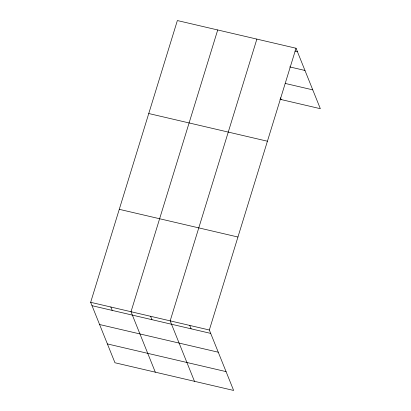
<?xml version="1.0" encoding="UTF-8"?>
<svg xmlns="http://www.w3.org/2000/svg" width="411" height="411" viewBox="0 0 411 411"><rect width="100%" height="100%" fill="white"/><g stroke="black" fill="none" stroke-linecap="round" stroke-linejoin="round"><path stroke-width="0.62" d="M296.033 48.241L209.333 329.997L233.633 390.45L114.967 362.759L90.661 302.306L177.367 20.55L296.033 48.241L320.339 108.694L279.953 99.272M217.712 29.967L131.011 311.723L155.312 372.176M256.875 39.102L170.169 320.857L194.475 381.31M294.949 51.062L297.4 51.632M289.673 66.895L304.967 70.466M285.234 83.438L312.766 89.865M148.756 113.528L267.422 141.22M119.277 209.327L237.943 237.019M90.661 302.306L209.333 329.997M92.028 305.697L210.694 333.388M99.596 324.526L218.267 352.217M107.394 343.93L226.065 371.621M280.466 97.792L281.175 99.554M189.754 325.43L191.115 328.821M150.59 316.29L151.957 319.681M110.836 307.012L112.203 310.408"/></g></svg>
